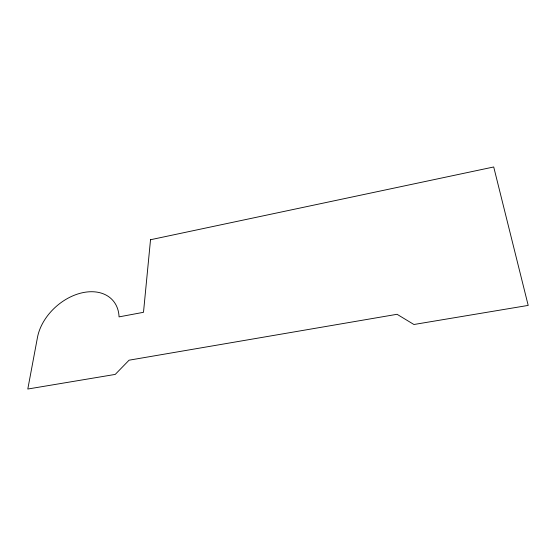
<?xml version="1.0" encoding="UTF-8"?>
<svg xmlns="http://www.w3.org/2000/svg" width="556" height="556" viewBox="0 0 556 556"><rect width="100%" height="100%" fill="white"/><g stroke="black" fill="none" stroke-linecap="round" stroke-linejoin="round"><path stroke-width="0.83" d="M150.523 239.733L143.497 312.305L119.053 316.878A46.537 32.936 -41.5 0 0 80.912 293.095A46.537 32.936 -41.5 0 0 37.474 337.416L27.8 389.026L115.231 374.41L129.075 360.191L397.053 314.293L413.928 324.502L528.2 305.404L493.714 166.974L150.523 239.733"/></g></svg>
